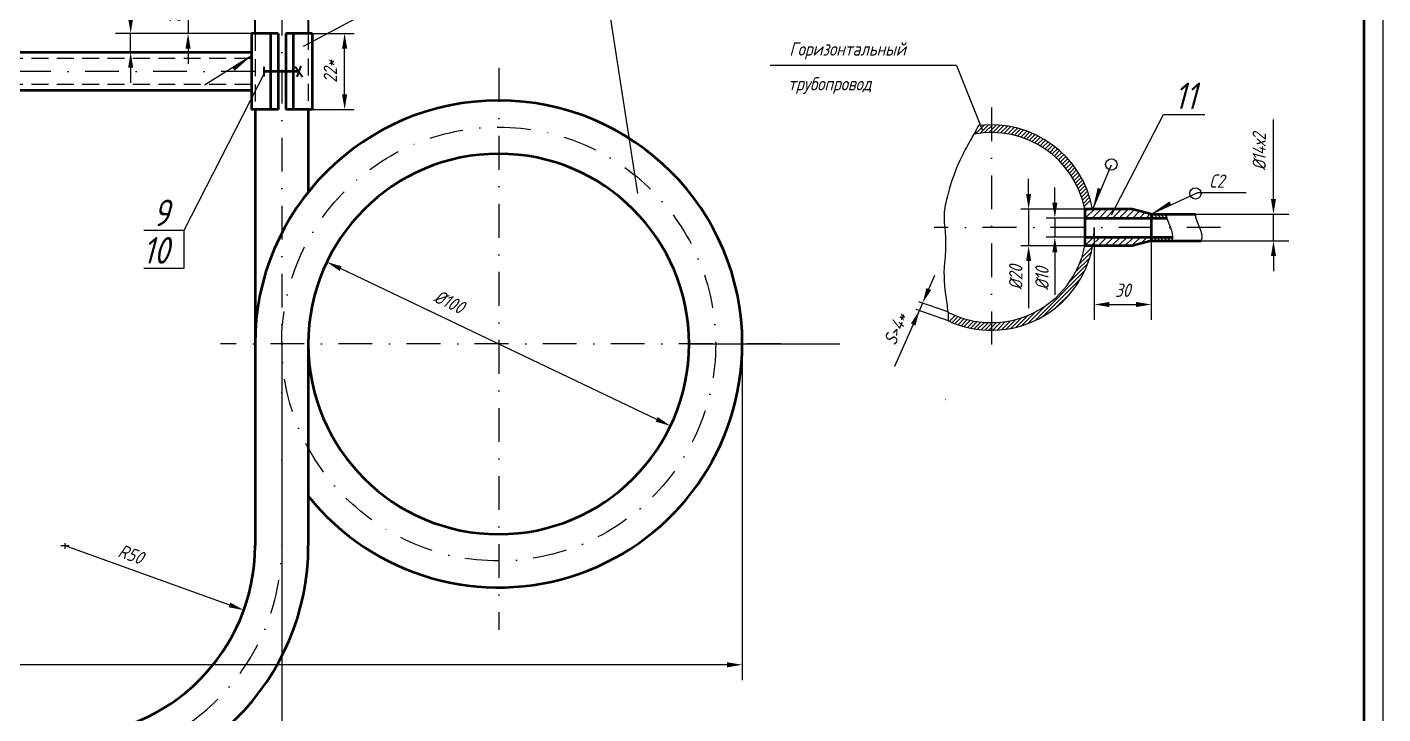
# Model space of a CAD drawing. Header units: inches. Extents: x 0 to 2147, y 0 to 841.
# Drawn here: x 237.9 to 594, y 286.5 to 467 of the extents above; entities that cross this region are included whole.
import ezdxf
from ezdxf.enums import TextEntityAlignment as Align

# ---------------------------------------------------------------- set-up
doc = ezdxf.new("R2010")
doc.units = ezdxf.units.IN
doc.header["$LTSCALE"] = 0.7
doc.header["$MEASUREMENT"] = 0
doc.linetypes.add('DASHDOT', pattern=[25.4, 12.7, -6.35, 0, -6.35])
doc.linetypes.add('HIDDEN', pattern=[9.525, 6.35, -3.175])
doc.styles.add('ROMANC', font='romanc', dxfattribs={"width": 0.8, "oblique": 15, "height": 3.5})
doc.styles.get("Standard").update_dxf_attribs({"font": 'romand.shx', "width": 0.8, "oblique": 15, "height": 3.5})
doc.dimstyles.get("Standard").update_dxf_attribs({"dimtxt": 3.5, "dimasz": 4, "dimexe": 4, "dimexo": 0, "dimgap": 2, "dimtad": 1, "dimdec": 0, "dimdsep": 46, "dimtxsty": 'Standard', "dimcen": 0.09, "dimadec": 0, "dimazin": 0, "dimtfac": 1, "dimtdec": 0, "dimtmove": 0, "dimatfit": 3, "dimfxl": 0, "dimtolj": 1, "dimtzin": 0, "dimlwd": 25, "dimlwe": 25, "dimarcsym": 0})

# ---------------------------------------------------------------- blocks, each defined once
blk = doc.blocks.new('*D361')
at = {"color": 0, "lineweight": 25}
for p, q in [((280.14, 477.69), (280.14, 481.69)), ((297.74, 473.69), (276.14, 473.69)), ((280.14, 473.69), (280.14, 465.33)), ((296.79, 465.33), (276.14, 465.33)), ((280.14, 461.33), (280.14, 457.33))]:
    blk.add_line(p, q, dxfattribs=at)
for points in [[(279.47, 477.69), (280.81, 477.69), (280.14, 473.69)], [(279.47, 461.33), (280.81, 461.33), (280.14, 465.33)]]:
    blk.add_solid(points, dxfattribs=at)
at = {"layer": 'DEFPOINTS', "color": 0, "lineweight": 25}
for p in [(297.74, 473.69), (280.14, 465.33), (296.79, 465.33)]:
    blk.add_point(p, dxfattribs=at)
at = {"color": 0, "lineweight": 25, "insert": (276.39, 469.51), "char_height": 3.5, "attachment_point": 5, "rotation": 90}
blk.add_mtext('\\A1;10', dxfattribs=at)
blk = doc.blocks.new('*D362')
at = {"color": 0, "lineweight": 25}
for p, q in [((265.07, 469.33), (265.07, 479.69)), ((296.79, 465.33), (261.07, 465.33)), ((265.07, 460.33), (265.07, 465.33)), ((296.79, 460.33), (261.07, 460.33)), ((265.07, 456.33), (265.07, 452.33))]:
    blk.add_line(p, q, dxfattribs=at)
for points in [[(264.4, 469.33), (265.74, 469.33), (265.07, 465.33)], [(264.4, 456.33), (265.74, 456.33), (265.07, 460.33)]]:
    blk.add_solid(points, dxfattribs=at)
at = {"layer": 'DEFPOINTS', "color": 0, "lineweight": 25}
for p in [(265.07, 465.33), (296.79, 465.33), (296.79, 460.33)]:
    blk.add_point(p, dxfattribs=at)
at = {"color": 0, "lineweight": 25, "insert": (261.32, 476.51), "char_height": 3.5, "attachment_point": 5, "rotation": 90}
blk.add_mtext('\\A1;5', dxfattribs=at)
blk = doc.blocks.new('*D364')
at = {"color": 0, "lineweight": 25}
for p, q in [((297.74, 473.69), (166.18, 473.69)), ((170.18, 469.69), (170.18, 277.69)), ((138.54, 273.69), (174.18, 273.69))]:
    blk.add_line(p, q, dxfattribs=at)
for points in [[(169.51, 469.69), (170.84, 469.69), (170.18, 473.69)], [(169.51, 277.69), (170.84, 277.69), (170.18, 273.69)]]:
    blk.add_solid(points, dxfattribs=at)
at = {"layer": 'DEFPOINTS', "color": 0, "lineweight": 25}
for p in [(297.74, 473.69), (138.54, 273.69), (170.18, 273.69)]:
    blk.add_point(p, dxfattribs=at)
at = {"color": 0, "lineweight": 25, "insert": (166.43, 373.69), "char_height": 3.5, "attachment_point": 5, "rotation": 90}
blk.add_mtext('\\A1;200', dxfattribs=at)
blk = doc.blocks.new('*D365')
at = {"color": 0, "lineweight": 25}
for p, q in [((304.74, 383.69), (304.74, 226.44)), ((83.21, 266.69), (83.21, 226.44)), ((300.74, 230.44), (87.21, 230.44))]:
    blk.add_line(p, q, dxfattribs=at)
for points in [[(87.21, 231.1), (87.21, 229.77), (83.21, 230.44)], [(300.74, 231.1), (300.74, 229.77), (304.74, 230.44)]]:
    blk.add_solid(points, dxfattribs=at)
at = {"layer": 'DEFPOINTS', "color": 0, "lineweight": 25}
for p in [(304.74, 383.69), (83.21, 266.69), (83.21, 230.44)]:
    blk.add_point(p, dxfattribs=at)
at = {"color": 0, "lineweight": 25, "insert": (193.97, 234.19), "char_height": 3.5, "attachment_point": 5}
blk.add_mtext('\\A1;330', dxfattribs=at)
blk = doc.blocks.new('*D458')
at = {"color": 0, "lineweight": 25}
for p, q in [((518.18, 414.3), (518.18, 390.07)), ((533.16, 414.3), (533.16, 390.07)), ((522.18, 394.07), (529.16, 394.07))]:
    blk.add_line(p, q, dxfattribs=at)
for points in [[(522.18, 394.73), (522.18, 393.4), (518.18, 394.07)], [(529.16, 394.73), (529.16, 393.4), (533.16, 394.07)]]:
    blk.add_solid(points, dxfattribs=at)
at = {"layer": 'DEFPOINTS', "color": 0, "lineweight": 25}
for p in [(518.18, 414.3), (533.16, 414.3), (533.16, 394.07)]:
    blk.add_point(p, dxfattribs=at)
at = {"color": 0, "lineweight": 25, "insert": (525.67, 397.82), "char_height": 3.5, "attachment_point": 5}
blk.add_mtext('\\A1;30', dxfattribs=at)

msp = doc.modelspace()

# ---------------------------------------------------------------- linework, layer by layer
for p, q in [((594, 841), (594, 0)), ((296.81, 459.44), (284.47, 451.74)), ((517.74, 418.94), (522.7, 430.79)), ((533.06, 417.82), (545.38, 423.51)), ((545.38, 423.51), (558.05, 423.51))]:
    msp.add_line(p, q)
at = {"lineweight": 50}
for p, q in [((589, 836), (589, 5)), ((296.79, 465.33), (296.79, 445.33)), ((303.79, 465.33), (296.79, 465.33)), ((312.79, 465.33), (305.79, 465.33)), ((312.79, 465.33), (312.79, 445.33)), ((296.79, 460.33), (140.77, 460.33)), ((309.25, 455.33), (300.03, 455.33)), ((296.79, 450.33), (143.87, 450.33)), ((303.79, 445.33), (296.79, 445.33)), ((297.74, 445.33), (297.74, 383.69)), ((312.79, 445.33), (305.79, 445.33)), ((311.74, 445.33), (311.74, 423.64)), ((528.16, 419.14), (515.7, 419.14)), ((515.7, 419.14), (515.7, 409.46)), ((515.7, 416.8), (537.22, 416.8)), ((533.16, 417.8), (528.16, 419.14)), ((533.16, 417.8), (544.75, 417.8)), ((515.7, 411.8), (538.77, 411.8)), ((533.16, 410.8), (528.16, 409.46)), ((533.16, 410.8), (546.28, 410.8)), ((528.16, 409.46), (515.7, 409.46)), ((297.74, 383.69), (297.74, 330.69)), ((311.74, 383.69), (311.74, 330.69))]:
    msp.add_line(p, q, dxfattribs=at)
at = {"linetype": 'DASHDOT'}
for p, q in [((304.74, 777.62), (304.74, 330.69)), ((361.74, 456.26), (361.74, 308.54)), ((491.18, 445.89), (491.18, 383.59)), ((551.37, 414.3), (476.1, 414.3))]:
    msp.add_line(p, q, dxfattribs=at)
at = {"lineweight": 25}
for p, q in [((310.45, 461.98), (355.8, 486.13)), ((388.59, 485.13), (398.22, 423.21)), ((312.79, 465.33), (323.77, 465.33)), ((321.27, 449.33), (321.27, 461.33)), ((482.01, 456.93), (433.07, 456.93)), ((482.01, 456.93), (488.85, 439.79)), ((300.36, 455.32), (279.05, 413.56)), ((304.07, 455.33), (303.79, 455.61)), ((312.79, 445.33), (323.77, 445.33)), ((522.74, 417.6), (536.39, 443.97)), ((536.39, 443.97), (547.25, 443.97)), ((565.26, 421.8), (565.26, 442.69)), ((486.98, 438.95), (489.27, 441.23)), ((488.22, 439.13), (490.39, 441.29)), ((489.39, 439.24), (491.46, 441.3)), ((490.51, 439.29), (492.49, 441.27)), ((491.58, 439.3), (493.48, 441.2)), ((492.6, 439.26), (494.44, 441.1)), ((493.58, 439.18), (495.37, 440.97)), ((494.53, 439.07), (496.28, 440.82)), ((495.45, 438.93), (497.15, 440.63)), ((496.34, 438.76), (498, 440.42)), ((497.21, 438.56), (498.83, 440.19)), ((498.04, 438.34), (499.64, 439.94)), ((498.86, 438.09), (500.43, 439.67)), ((499.65, 437.82), (501.2, 439.37)), ((500.42, 437.53), (501.95, 439.06)), ((501.16, 437.22), (502.68, 438.73)), ((501.89, 436.89), (503.39, 438.38)), ((502.6, 436.54), (504.08, 438.02)), ((503.29, 436.17), (504.76, 437.63)), ((503.97, 435.78), (505.42, 437.24)), ((504.62, 435.38), (506.07, 436.82)), ((505.26, 434.95), (506.7, 436.39)), ((505.89, 434.52), (507.32, 435.95)), ((506.49, 434.06), (507.92, 435.48)), ((507.08, 433.59), (508.5, 435.01)), ((507.65, 433.1), (509.07, 434.52)), ((508.21, 432.6), (509.63, 434.01)), ((508.75, 432.08), (510.17, 433.49)), ((509.28, 431.54), (510.69, 432.96)), ((509.79, 430.99), (511.2, 432.41)), ((510.28, 430.43), (511.7, 431.84)), ((510.76, 429.84), (512.18, 431.26)), ((511.22, 429.24), (512.65, 430.67)), ((511.66, 428.63), (513.1, 430.06)), ((512.09, 427.99), (513.53, 429.44)), ((512.5, 427.34), (513.95, 428.8)), ((512.9, 426.68), (514.36, 428.14)), ((513.27, 425.99), (514.75, 427.47)), ((500.95, 423.14), (500.95, 427.14)), ((507.83, 420.8), (507.83, 424.8)), ((513.63, 425.29), (515.12, 426.78)), ((513.97, 424.57), (515.47, 426.07)), ((514.29, 423.83), (515.81, 425.35)), ((514.59, 423.07), (516.13, 424.61)), ((514.87, 422.28), (516.43, 423.85)), ((515.12, 421.48), (516.71, 423.07)), ((515.36, 420.65), (516.97, 422.27)), ((515.56, 419.8), (517.21, 421.45)), ((516.18, 419.14), (498.87, 419.14)), ((500.95, 419.14), (500.95, 409.46)), ((516.18, 416.8), (505.53, 416.8)), ((507.83, 416.8), (507.83, 411.8)), ((515.7, 418.37), (516.47, 419.14)), ((516.18, 417.07), (518.18, 419.08)), ((518.16, 416.8), (517.16, 416.8)), ((517.67, 416.8), (520.01, 419.14)), ((519.44, 416.8), (521.77, 419.14)), ((521.21, 416.8), (523.54, 419.14)), ((522.97, 416.8), (525.31, 419.14)), ((524.74, 416.8), (527.08, 419.14)), ((526.51, 416.8), (528.7, 418.99)), ((528.28, 416.8), (530.09, 418.62)), ((530.04, 416.8), (531.49, 418.25)), ((531.81, 416.8), (532.88, 417.87)), ((533.16, 417.8), (569.26, 417.8)), ((533.95, 416.8), (533.16, 417.59)), ((534.83, 416.8), (533.83, 417.8)), ((535.72, 416.8), (534.72, 417.8)), ((536.6, 416.8), (535.6, 417.8)), ((537.15, 417.13), (536.48, 417.8)), ((565.26, 410.8), (565.26, 417.8)), ((279.05, 413.56), (268.53, 413.56)), ((279.05, 413.56), (279.05, 403.56)), ((516.18, 411.8), (505.53, 411.8)), ((518.16, 411.8), (515.7, 411.8)), ((515.7, 409.53), (517.97, 411.8)), ((516.18, 411.77), (516.21, 411.8)), ((517.4, 409.46), (519.74, 411.8)), ((519.17, 409.46), (521.51, 411.8)), ((520.94, 409.46), (523.28, 411.8)), ((522.7, 409.46), (525.04, 411.8)), ((524.47, 409.46), (526.81, 411.8)), ((526.24, 409.46), (528.58, 411.8)), ((528.01, 409.46), (530.35, 411.8)), ((530.37, 410.05), (532.12, 411.8)), ((532.78, 410.7), (533.16, 411.08)), ((533.76, 410.8), (533.16, 411.4)), ((533.16, 410.8), (569.26, 410.8)), ((534.64, 410.8), (533.64, 411.8)), ((535.53, 410.8), (534.53, 411.8)), ((536.41, 410.8), (535.41, 411.8)), ((537.3, 410.8), (536.3, 411.8)), ((538.18, 410.8), (537.18, 411.8)), ((538.71, 411.15), (538.06, 411.8)), ((516.18, 409.46), (498.87, 409.46)), ((507.83, 407.8), (507.83, 396.59)), ((513.33, 402.71), (516.98, 406.37)), ((514.26, 404.71), (517.39, 407.84)), ((514.89, 406.4), (517.69, 409.19)), ((565.26, 406.8), (565.26, 402.8)), ((279.05, 403.56), (268.53, 403.56)), ((500.95, 405.46), (500.95, 393.07)), ((502.55, 389.81), (515.66, 402.93)), ((511.69, 400.02), (516.43, 404.76)), ((474.71, 398.11), (476.33, 401.77)), ((504.77, 390.97), (514.5, 400.71)), ((508.21, 393.35), (512.12, 397.26)), ((472.21, 392.44), (465.74, 377.8)), ((479.91, 389.74), (471.38, 392.73)), ((473.09, 394.45), (471.47, 390.77)), ((479.71, 392.12), (472.13, 394.77)), ((499.11, 388.49), (502.76, 392.15)), ((500.72, 389.04), (505.46, 393.78)), ((480.13, 389.67), (481.65, 391.19)), ((480.87, 389.35), (482.41, 390.89)), ((481.63, 389.05), (483.19, 390.61)), ((482.41, 388.76), (484, 390.35)), ((483.21, 388.5), (484.83, 390.12)), ((484.03, 388.26), (485.68, 389.91)), ((484.87, 388.05), (486.56, 389.73)), ((485.74, 387.85), (487.46, 389.58)), ((486.63, 387.69), (488.4, 389.46)), ((487.55, 387.55), (489.37, 389.37)), ((488.5, 387.43), (490.38, 389.31)), ((489.48, 387.35), (491.43, 389.3)), ((490.5, 387.31), (492.53, 389.34)), ((491.55, 387.3), (493.68, 389.43)), ((492.65, 387.34), (494.89, 389.58)), ((493.8, 387.43), (496.18, 389.81)), ((495.01, 387.57), (497.56, 390.13)), ((496.28, 387.79), (499.08, 390.58)), ((497.64, 388.09), (500.77, 391.22)), ((411.74, 383.69), (451.39, 383.69)), ((425.74, 383.69), (425.74, 295.37)), ((479.02, 369.13), (479.15, 368.99)), ((247.74, 331.33), (247.74, 329.82)), ((246.75, 330.69), (248.88, 330.69)), ((247.74, 330.69), (291.02, 315.11)), ((421.74, 299.37), (87.21, 299.37))]:
    msp.add_line(p, q, dxfattribs=at)
at = {"linetype": 'HIDDEN', "lineweight": 25}
for p, q in [((297.74, 465.19), (297.74, 445.42)), ((311.74, 465.41), (311.74, 444.84)), ((296.79, 458.73), (141.28, 458.73)), ((296.79, 451.93), (143.72, 451.93))]:
    msp.add_line(p, q, dxfattribs=at)
at = {"linetype": 'Continuous', "lineweight": 50}
for p, q in [((301.79, 465.33), (301.79, 445.33)), ((303.79, 465.33), (303.79, 445.33)), ((305.79, 465.33), (305.79, 445.33)), ((307.79, 465.33), (307.79, 445.33)), ((533.16, 417.8), (533.16, 410.8))]:
    msp.add_line(p, q, dxfattribs=at)
at = {"lineweight": 35}
for p, q in [((300.03, 456.56), (300.03, 453.96)), ((308.3, 456.66), (310.23, 453.94)), ((309.78, 456.78), (308.7, 453.94))]:
    msp.add_line(p, q, dxfattribs=at)
at = {"linetype": 'DASHDOT', "lineweight": 25}
msp.add_line((297.74, 455.33), (83.21, 455.33), dxfattribs=at)
at = {"color": 0, "linetype": 'ByBlock'}
msp.add_line((403.26, 363.88), (320.22, 403.5), dxfattribs=at)
at = {"color": 0, "linetype": 'DASHDOT'}
msp.add_line((435.83, 383.69), (288.67, 383.69), dxfattribs=at)
at = {"const_width": 0.5}
for points in [[(297.74, 473.69), (297.74, 465.33)], [(311.74, 473.69), (311.74, 465.33)]]:
    msp.add_lwpolyline(points, dxfattribs=at)
for points in [[(296.81, 459.44, 0, 1, 0), (292.08, 455.91, 1, 1, 0)], [(517.74, 418.94, 0, 1, 0), (519.56, 424.55, 1, 1, 0)], [(533.06, 417.82, 0, 1, 0), (538.19, 420.73, 1, 1, 0)]]:
    msp.add_lwpolyline(points, format="xyseb")
at = {"linetype": 'DASHDOT'}
msp.add_circle((361.74, 383.69), 57, dxfattribs=at)
for centre in [(522.68, 430.86), (544.75, 423.27)]:
    msp.add_circle(centre, 1.5)
at = {"lineweight": 50}
for centre, radius, start, end in [((361.74, 383.69), 64, 0, 180), ((361.74, 383.69), 50, 0, 180), ((361.74, 383.69), 50, 180, 0), ((361.74, 383.69), 64, 218.6248, 0), ((247.74, 330.69), 50, 270, 0), ((247.74, 330.69), 64, 270, 0)]:
    msp.add_arc(centre, radius, start, end, dxfattribs=at)
at = {"lineweight": 25}
for radius, start, end in [(25, 11.1544, 100.6441), (27, 10.3187, 97.194), (27, 354.6872, 0), (25, 242.7184, 348.8376), (27, 245.0995, 349.6739)]:
    msp.add_arc((491.18, 414.3), radius, start, end, dxfattribs=at)
at = {"linetype": 'DASHDOT', "lineweight": 25}
msp.add_arc((247.74, 330.69), 57, 270, 0, dxfattribs=at)
at = {"lineweight": 25}
msp.add_open_spline([(487.79, 441.09), (487.13, 439.9), (485.67, 437.26), (482.35, 431.36), (479.99, 424.67), (478.41, 417.45), (479.31, 411.82), (479.07, 407.16), (478.48, 401.29), (479.19, 395.99), (479.86, 391.31), (479.81, 389.81)], degree=3, knots=[53.319453, 53.319453, 53.319453, 53.319453, 61.456959, 71.378792, 93.914273, 103.80289, 115.247762, 127.685544, 131.731908, 150.597687, 159.672996, 159.672996, 159.672996, 159.672996], dxfattribs=at)
for points in [[(537.11, 417.8), (537.02, 415.71), (539.33, 413.42), (538.64, 410.8)], [(544.75, 417.8), (544.67, 415.71), (546.97, 413.42), (546.28, 410.8)]]:
    msp.add_open_spline(points, degree=3, dxfattribs=at)
at = {"lineweight": 50}
for points in [[(320.6, 461.33), (321.94, 461.33), (321.27, 465.33)], [(320.6, 449.33), (321.94, 449.33), (321.27, 445.33)]]:
    msp.add_solid(points, dxfattribs=at)
at = {"lineweight": 25}
for points in [[(500.28, 423.14), (501.62, 423.14), (500.95, 419.14)], [(507.17, 420.8), (508.5, 420.8), (507.83, 416.8)], [(564.59, 421.8), (565.92, 421.8), (565.26, 417.8)], [(507.17, 407.8), (508.5, 407.8), (507.83, 411.8)], [(564.59, 406.8), (565.92, 406.8), (565.26, 410.8)], [(500.28, 405.46), (501.62, 405.46), (500.95, 409.46)], [(474.1, 398.38), (475.32, 397.84), (473.09, 394.45)], [(470.02, 389.08), (471.24, 388.54), (472.24, 392.47)], [(291.25, 315.73), (290.8, 314.48), (294.78, 313.75)], [(421.74, 300.04), (421.74, 298.7), (425.74, 299.37)]]:
    msp.add_solid(points, dxfattribs=at)
at = {"color": 0, "linetype": 'ByBlock'}
for points in [[(319.94, 402.9), (320.51, 404.1), (316.61, 405.22)], [(402.97, 363.28), (403.54, 364.48), (406.87, 362.16)]]:
    msp.add_solid(points, dxfattribs=at)
at = {"layer": 'DEFPOINTS', "color": 0, "linetype": 'ByBlock'}
for p in [(316.61, 405.22), (293.99, 383.69), (315.49, 383.69), (406.87, 362.16)]:
    msp.add_point(p, dxfattribs=at)

# ---------------------------------------------------------------- texts
at = {"color": 0, "linetype": 'ByBlock', "style": 'ROMANC', "oblique": 15, "width": 0.8}
msp.add_text('%%C100', height=3.5, rotation=334.4917, dxfattribs=at).set_placement((348.77, 394.78), align=Align.MIDDLE_CENTER)
at = {"lineweight": 25, "char_height": 3.5, "attachment_point": 1}
for s, insert, width in [('Горизонтальный ', (438.09, 462.98), 77.5752), ('трубопровод', (437.76, 453.85), 77.5752), ('С2', (548.41, 428.25), 18.5414)]:
    msp.add_mtext(s, dxfattribs=dict(at, insert=insert, width=width))
at = {"lineweight": 25, "char_height": 3.5, "attachment_point": 5}
for s, insert, rotation in [('\\A1;22*', (317.52, 455.33), 90), ('\\A1;%%C14х2', (561.51, 434.25), 90), ('\\A1;%%C20', (497.57, 401.16), 90), ('\\A1;%%C10', (504.46, 400.88), 90), ('S>4*', (466, 387.6), 66.1619), ('\\A1;R50', (265.13, 328.41), 340.2011)]:
    msp.add_mtext(s, dxfattribs=dict(at, insert=insert, rotation=rotation))
at = {"lineweight": 35, "char_height": 7, "width": 25.8231, "attachment_point": 1}
for s, insert in [('11', (539.21, 452.41)), ('9', (270.9, 421.66)), ('10', (268.22, 411.8))]:
    msp.add_mtext(s, dxfattribs=dict(at, insert=insert))

# ---------------------------------------------------------------- dimensions: what is measured, and where the dimension line sits
at = {"lineweight": 25}
dim = msp.add_linear_dim(base=(280.14, 465.33), p1=(297.74, 473.69), p2=(296.79, 465.33), angle=90, text='10', dimstyle='Standard', dxfattribs=at)
dim.commit()
dim.dimension.update_dxf_attribs({"geometry": '*D361', "text_midpoint": (276.39, 469.51)})
for base, p1, p2, picture, middle in [((265.07, 465.33), (296.79, 460.33), (296.79, 465.33), '*D362', (261.32, 476.51)), ((170.18, 273.69), (297.74, 473.69), (138.54, 273.69), '*D364', (166.43, 373.69))]:
    dim = msp.add_linear_dim(base=base, p1=p1, p2=p2, angle=90, dimstyle='Standard', dxfattribs=at)
    dim.commit()
    dim.dimension.update_dxf_attribs({"geometry": picture, "text_midpoint": middle})
for base, p1, p2, text, picture, middle in [((533.16, 394.07), (518.18, 414.3), (533.16, 414.3), '30', '*D458', (525.67, 397.82)), ((83.21, 230.44), (304.74, 383.69), (83.21, 266.69), '330', '*D365', (193.97, 234.19))]:
    dim = msp.add_linear_dim(base=base, p1=p1, p2=p2, text=text, dimstyle='Standard', dxfattribs=at)
    dim.commit()
    dim.dimension.update_dxf_attribs({"geometry": picture, "text_midpoint": middle})

doc.saveas('drawing.dxf')
